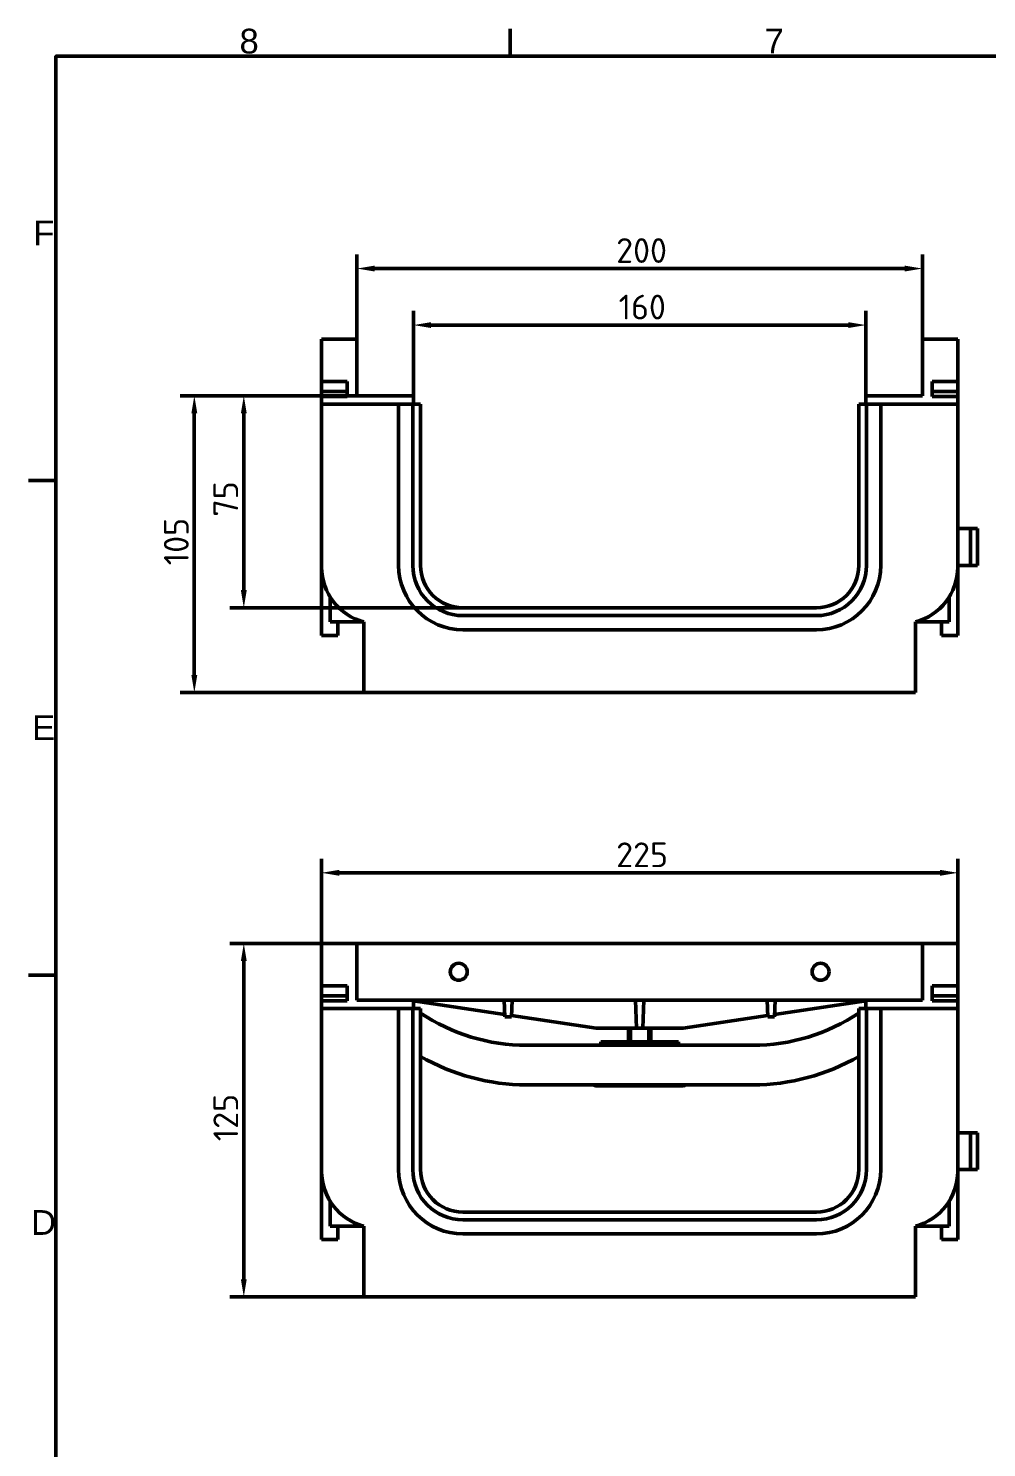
# Model space of a CAD drawing. Header units: millimetres. Extents: x 0 to 1485, y 0 to 1050.
# Drawn here: x 15 to 354, y 533 to 1035 of the extents above; entities that cross this region are included whole.
import ezdxf

# ---------------------------------------------------------------- set-up
doc = ezdxf.new("R2010")
doc.units = ezdxf.units.MM
doc.header["$LTSCALE"] = 2.5
doc.layers.get('0').update_dxf_attribs({"lineweight": 50})
doc.layers.get('Defpoints').update_dxf_attribs({"lineweight": 50})
for name, color, linetype, lineweight in [('Bemaßung (ISO)', 7, 'Continuous', 50), ('Rahmen_0', 7, 'Continuous', 50), ('Rahmen_2', 7, 'Continuous', 50), ('Sichtbar (ISO)', 7, 'Continuous', 50), ('Sichtbar schmal (ISO)', 7, 'Continuous', 50)]:
    doc.layers.add(name, color=color, linetype=linetype, lineweight=lineweight)
doc.styles.add('Aktuell-DINNach Layer', font='arial.ttf')
doc.styles.add('TXT 3_5', font='isocpeur.ttf')
doc.dimstyles.new('Anrin Standard (DIN)', dxfattribs={"dimscale": 2.5, "dimtxt": 3.5, "dimasz": 2.5, "dimexe": 2, "dimexo": 0, "dimgap": 0.8, "dimtad": 1, "dimrnd": 1e-08, "dimtxsty": 'TXT 3_5', "dimcen": 0.09, "dimdle": 10, "dimclrd": 256, "dimclre": 256, "dimclrt": 7, "dimadec": 0, "dimazin": 2, "dimtfac": 0.714286, "dimtmove": 0, "dimatfit": 3, "dimfxl": 1, "dimtolj": 1, "dimlwd": -1, "dimlwe": -1, "dimarcsym": 0})

# ---------------------------------------------------------------- blocks, each defined once
blk = doc.blocks.new('Ränder Standardrahmen')
at = {"layer": 'Rahmen_0'}
for p, q in [((74.25, 410), (74.25, 413.9)), ((10, 350), (6.1, 350)), ((10, 280), (6.1, 280))]:
    blk.add_line(p, q, dxfattribs=at)
at = {"layer": 'Rahmen_0', "flags": 128}
blk.add_lwpolyline([(10, 10), (10, 410), (584, 410), (584, 10), (10, 10)], dxfattribs=at)
at = {"layer": 'Rahmen_2', "char_height": 3.5, "attachment_point": 7, "style": 'Aktuell-DINNach Layer'}
for s, insert in [('8', (35.97, 410.34)), ('7', (110.26, 410.4)), ('F', (6.78, 383.25)), ('E', (6.62, 313.25)), ('D', (6.48, 243.25))]:
    blk.add_mtext(s, dxfattribs=dict(at, insert=insert))
blk = doc.blocks.new('*D16')
at = {"layer": 'Bemaßung (ISO)', "transparency": 16777216}
for p, q in [((118.94, 711.18), (118.94, 741.18)), ((343.94, 711.18), (343.94, 741.18)), ((125.19, 736.18), (337.69, 736.18))]:
    blk.add_line(p, q, dxfattribs=at)
for points in [[(125.19, 737.23), (125.19, 735.14), (118.94, 736.18)], [(337.69, 737.23), (337.69, 735.14), (343.94, 736.18)]]:
    blk.add_solid(points, dxfattribs=at)
at = {"layer": 'Defpoints', "color": 0, "transparency": 16777216}
for p in [(343.94, 736.18), (118.94, 711.18), (343.94, 711.18)]:
    blk.add_point(p, dxfattribs=at)
at = {"layer": 'Bemaßung (ISO)', "color": 7, "transparency": 16777216, "insert": (223.13, 746.93), "char_height": 8.75, "attachment_point": 1, "style": 'TXT 3_5'}
blk.add_mtext('\\A1;225', dxfattribs=at)
blk = doc.blocks.new('*D17')
at = {"layer": 'Bemaßung (ISO)', "transparency": 16777216}
for p, q in [((118.94, 711.18), (86.44, 711.18)), ((91.44, 704.93), (91.44, 592.43)), ((133.94, 586.18), (86.44, 586.18))]:
    blk.add_line(p, q, dxfattribs=at)
for points in [[(90.4, 704.93), (92.48, 704.93), (91.44, 711.18)], [(90.4, 592.43), (92.48, 592.43), (91.44, 586.18)]]:
    blk.add_solid(points, dxfattribs=at)
at = {"layer": 'Defpoints', "color": 0, "transparency": 16777216}
for p in [(118.94, 711.18), (91.44, 586.18), (133.94, 586.18)]:
    blk.add_point(p, dxfattribs=at)
at = {"layer": 'Bemaßung (ISO)', "color": 7, "transparency": 16777216, "insert": (80.69, 641.25), "char_height": 8.75, "attachment_point": 1, "rotation": 90, "style": 'TXT 3_5'}
blk.add_mtext('\\A1;125', dxfattribs=at)
blk = doc.blocks.new('*D18')
at = {"layer": 'Bemaßung (ISO)', "transparency": 16777216}
for p, q in [((131.44, 904.91), (86.44, 904.91)), ((91.44, 898.66), (91.44, 836.16)), ((168.94, 829.91), (86.44, 829.91))]:
    blk.add_line(p, q, dxfattribs=at)
for points in [[(90.4, 898.66), (92.48, 898.66), (91.44, 904.91)], [(90.4, 836.16), (92.48, 836.16), (91.44, 829.91)]]:
    blk.add_solid(points, dxfattribs=at)
at = {"layer": 'Defpoints', "color": 0, "transparency": 16777216}
for p in [(131.44, 904.91), (91.44, 829.91), (168.94, 829.91)]:
    blk.add_point(p, dxfattribs=at)
at = {"layer": 'Bemaßung (ISO)', "color": 7, "transparency": 16777216, "insert": (80.69, 862.16), "char_height": 8.75, "attachment_point": 1, "rotation": 90, "style": 'TXT 3_5'}
blk.add_mtext('\\A1;75', dxfattribs=at)
blk = doc.blocks.new('*D19')
at = {"layer": 'Bemaßung (ISO)', "transparency": 16777216}
for p, q in [((131.44, 904.91), (68.94, 904.91)), ((73.94, 806.16), (73.94, 898.66)), ((133.94, 799.91), (68.94, 799.91))]:
    blk.add_line(p, q, dxfattribs=at)
for points in [[(72.9, 898.66), (74.98, 898.66), (73.94, 904.91)], [(72.9, 806.16), (74.98, 806.16), (73.94, 799.91)]]:
    blk.add_solid(points, dxfattribs=at)
at = {"layer": 'Defpoints', "color": 0, "transparency": 16777216}
for p in [(73.94, 904.91), (131.44, 904.91), (133.94, 799.91)]:
    blk.add_point(p, dxfattribs=at)
at = {"layer": 'Bemaßung (ISO)', "color": 7, "transparency": 16777216, "insert": (63.19, 844.97), "char_height": 8.75, "attachment_point": 1, "rotation": 90, "style": 'TXT 3_5'}
blk.add_mtext('\\A1;105', dxfattribs=at)
blk = doc.blocks.new('*D20')
at = {"layer": 'Bemaßung (ISO)', "transparency": 16777216}
for p, q in [((151.44, 904.91), (151.44, 934.91)), ((311.44, 904.91), (311.44, 934.91)), ((157.69, 929.91), (305.19, 929.91))]:
    blk.add_line(p, q, dxfattribs=at)
for points in [[(157.69, 930.95), (157.69, 928.87), (151.44, 929.91)], [(305.19, 930.95), (305.19, 928.87), (311.44, 929.91)]]:
    blk.add_solid(points, dxfattribs=at)
at = {"layer": 'Defpoints', "color": 0, "transparency": 16777216}
for p in [(311.44, 929.91), (151.44, 904.91), (311.44, 904.91)]:
    blk.add_point(p, dxfattribs=at)
at = {"layer": 'Bemaßung (ISO)', "color": 7, "transparency": 16777216, "insert": (224, 940.66), "char_height": 8.75, "attachment_point": 1, "style": 'TXT 3_5'}
blk.add_mtext('\\A1;160', dxfattribs=at)
blk = doc.blocks.new('*D21')
at = {"layer": 'Bemaßung (ISO)', "transparency": 16777216}
for p, q in [((131.44, 924.91), (131.44, 954.91)), ((331.44, 924.91), (331.44, 954.91)), ((137.69, 949.91), (325.19, 949.91))]:
    blk.add_line(p, q, dxfattribs=at)
for points in [[(137.69, 950.95), (137.69, 948.87), (131.44, 949.91)], [(325.19, 950.95), (325.19, 948.87), (331.44, 949.91)]]:
    blk.add_solid(points, dxfattribs=at)
at = {"layer": 'Defpoints', "color": 0, "transparency": 16777216}
for p in [(331.44, 949.91), (131.44, 924.91), (331.44, 924.91)]:
    blk.add_point(p, dxfattribs=at)
at = {"layer": 'Bemaßung (ISO)', "color": 7, "transparency": 16777216, "insert": (223.13, 960.66), "char_height": 8.75, "attachment_point": 1, "style": 'TXT 3_5'}
blk.add_mtext('\\A1;200', dxfattribs=at)

msp = doc.modelspace()

# ---------------------------------------------------------------- linework, layer by layer
at = {"layer": 'Sichtbar (ISO)'}
for p, q in [((131.438, 924.907), (118.938, 924.907)), ((118.938, 924.907), (118.938, 909.907)), ((131.438, 904.907), (131.438, 924.907)), ((343.938, 924.907), (331.438, 924.907)), ((331.438, 924.907), (331.438, 904.907)), ((343.938, 909.907), (343.938, 924.907)), ((118.938, 909.907), (127.938, 909.907)), ((118.938, 906.407), (118.938, 909.907)), ((127.938, 909.907), (127.938, 904.657)), ((334.938, 904.657), (334.938, 909.907)), ((334.938, 909.907), (343.938, 909.907)), ((343.938, 909.907), (343.938, 906.407)), ((118.938, 906.407), (127.938, 906.407)), ((118.938, 904.657), (118.938, 906.407)), ((118.938, 904.657), (118.938, 901.907)), ((127.938, 904.657), (118.938, 904.657)), ((151.438, 904.907), (131.438, 904.907)), ((151.438, 901.907), (151.438, 904.907)), ((331.438, 904.907), (311.438, 904.907)), ((311.438, 904.907), (311.438, 901.907)), ((343.938, 906.407), (334.938, 906.407)), ((343.938, 904.657), (334.938, 904.657)), ((343.938, 906.407), (343.938, 904.657)), ((343.938, 901.907), (343.938, 904.657)), ((118.938, 901.907), (146.188, 901.907)), ((118.938, 844.272), (118.938, 901.907)), ((151.188, 901.907), (146.188, 901.907)), ((146.188, 901.907), (146.188, 844.907)), ((153.938, 901.907), (151.188, 901.907)), ((151.188, 901.907), (151.188, 844.907)), ((153.938, 901.907), (153.938, 844.907)), ((308.938, 901.907), (311.688, 901.907)), ((308.938, 844.907), (308.938, 901.907)), ((311.688, 901.907), (316.688, 901.907)), ((311.688, 844.907), (311.688, 901.907)), ((316.688, 901.907), (343.938, 901.907)), ((316.688, 844.907), (316.688, 901.907)), ((343.938, 844.272), (343.938, 901.907)), ((348.438, 857.907), (343.938, 857.907)), ((348.438, 844.907), (348.438, 857.907)), ((350.938, 857.907), (348.438, 857.907)), ((350.938, 857.907), (350.938, 844.907)), ((118.938, 844.272), (118.938, 820.157)), ((348.438, 844.907), (343.938, 844.907)), ((343.938, 844.272), (343.938, 820.157)), ((350.938, 844.907), (348.438, 844.907)), ((121.938, 824.907), (121.938, 833.736)), ((340.938, 833.736), (340.938, 824.907)), ((168.938, 829.907), (293.938, 829.907)), ((121.938, 824.907), (133.938, 824.907)), ((124.688, 820.157), (124.688, 824.907)), ((133.938, 824.907), (133.938, 799.907)), ((168.938, 827.157), (293.938, 827.157)), ((328.938, 799.907), (328.938, 824.907)), ((328.938, 824.907), (340.938, 824.907)), ((338.188, 820.157), (338.188, 824.907)), ((118.938, 820.157), (124.688, 820.157)), ((168.938, 822.157), (293.938, 822.157)), ((343.938, 820.157), (338.188, 820.157)), ((328.938, 799.907), (133.938, 799.907)), ((131.438, 711.185), (118.938, 711.185)), ((118.938, 711.185), (118.938, 696.185)), ((131.438, 691.185), (131.438, 711.185)), ((131.438, 711.185), (331.438, 711.185)), ((343.938, 711.185), (331.438, 711.185)), ((331.438, 711.185), (331.438, 691.185)), ((343.938, 696.185), (343.938, 711.185)), ((118.938, 696.185), (127.938, 696.185)), ((118.938, 692.685), (118.938, 696.185)), ((127.938, 696.185), (127.938, 690.935)), ((334.938, 690.935), (334.938, 696.185)), ((334.938, 696.185), (343.938, 696.185)), ((343.938, 696.185), (343.938, 692.685)), ((118.938, 692.685), (127.938, 692.685)), ((118.938, 690.935), (118.938, 692.685)), ((118.938, 690.935), (118.938, 688.185)), ((127.938, 690.935), (118.938, 690.935)), ((118.938, 688.185), (146.188, 688.185)), ((118.938, 630.549), (118.938, 688.185)), ((151.438, 691.185), (131.438, 691.185)), ((151.188, 688.185), (146.188, 688.185)), ((146.188, 688.185), (146.188, 631.185)), ((153.938, 688.185), (151.188, 688.185)), ((151.188, 688.185), (151.188, 631.185)), ((151.438, 688.185), (151.438, 691.185)), ((311.438, 691.185), (151.438, 691.185)), ((151.438, 690.886), (183.693, 686.072)), ((153.938, 688.185), (153.938, 631.185)), ((183.724, 685.185), (183.514, 691.185)), ((186.362, 691.185), (186.153, 685.185)), ((230.014, 691.185), (230.364, 681.185)), ((232.513, 681.185), (232.862, 691.185)), ((276.724, 685.185), (276.514, 691.185)), ((279.362, 691.185), (279.153, 685.185)), ((279.184, 686.072), (311.438, 690.886)), ((308.938, 688.185), (311.688, 688.185)), ((308.938, 631.185), (308.938, 688.185)), ((331.438, 691.185), (311.438, 691.185)), ((311.438, 691.185), (311.438, 688.185)), ((311.688, 688.185), (316.688, 688.185)), ((311.688, 631.185), (311.688, 688.185)), ((316.688, 688.185), (343.938, 688.185)), ((316.688, 631.185), (316.688, 688.185)), ((343.938, 692.685), (334.938, 692.685)), ((343.938, 690.935), (334.938, 690.935)), ((343.938, 692.685), (343.938, 690.935)), ((343.938, 688.185), (343.938, 690.935)), ((343.938, 630.549), (343.938, 688.185)), ((183.724, 685.185), (186.153, 685.185)), ((186.171, 685.702), (216.071, 681.239)), ((246.805, 681.239), (276.706, 685.702)), ((276.724, 685.185), (279.153, 685.185)), ((216.809, 681.185), (230.364, 681.185)), ((227.438, 681.185), (227.438, 676.375)), ((232.513, 681.185), (230.364, 681.185)), ((232.513, 681.185), (246.067, 681.185)), ((235.438, 681.185), (235.438, 676.375)), ((191.438, 675.185), (271.438, 675.185)), ((245.163, 676.375), (217.713, 676.375)), ((217.713, 675.185), (217.713, 676.375)), ((245.163, 675.185), (245.163, 676.375)), ((191.438, 661.185), (271.438, 661.185)), ((219.193, 660.835), (215.938, 660.835)), ((219.588, 660.835), (219.193, 660.835)), ((219.588, 660.835), (219.588, 661.185)), ((219.588, 660.835), (222.287, 660.835)), ((224.786, 660.835), (222.287, 660.835)), ((224.786, 660.835), (238.09, 660.835)), ((240.589, 660.835), (238.09, 660.835)), ((240.589, 660.835), (243.288, 660.835)), ((243.288, 660.835), (243.288, 661.185)), ((243.683, 660.835), (243.288, 660.835)), ((246.938, 660.835), (243.683, 660.835)), ((348.438, 644.185), (343.938, 644.185)), ((348.438, 631.185), (348.438, 644.185)), ((350.938, 644.185), (348.438, 644.185)), ((350.938, 644.185), (350.938, 631.185)), ((118.938, 630.549), (118.938, 606.435)), ((348.438, 631.185), (343.938, 631.185)), ((343.938, 630.549), (343.938, 606.435)), ((350.938, 631.185), (348.438, 631.185)), ((121.938, 611.185), (121.938, 620.014)), ((340.938, 620.014), (340.938, 611.185)), ((168.938, 616.185), (293.938, 616.185)), ((168.938, 613.435), (293.938, 613.435)), ((121.938, 611.185), (133.938, 611.185)), ((124.688, 606.435), (124.688, 611.185)), ((133.938, 611.185), (133.938, 586.185)), ((168.938, 608.435), (293.938, 608.435)), ((328.938, 586.185), (328.938, 611.185)), ((328.938, 611.185), (340.938, 611.185)), ((338.188, 606.435), (338.188, 611.185)), ((118.938, 606.435), (124.688, 606.435)), ((343.938, 606.435), (338.188, 606.435)), ((328.938, 586.185), (133.938, 586.185))]:
    msp.add_line(p, q, dxfattribs=at)
for centre in [(167.438, 701.185), (295.438, 701.185)]:
    msp.add_circle(centre, 3, dxfattribs=at)
for centre, radius, start, end in [((138.938, 844.272), 20, 180, 255.52249), ((168.938, 844.907), 22.75, 180, 270), ((168.938, 844.907), 17.75, 180, 270), ((168.938, 844.907), 15, 180, 270), ((293.938, 844.907), 22.75, 270, 0), ((293.938, 844.907), 17.75, 270, 0), ((293.938, 844.907), 15, 270, 0), ((323.938, 844.272), 20, 284.47751, 0), ((191.438, 742.534), 67.35, 233.56474, 233.80171), ((271.438, 742.534), 67.35, 306.19829, 306.43526), ((191.438, 742.534), 67.35, 236.1656, 270), ((271.438, 742.534), 67.35, 270, 303.8344), ((216.809, 686.185), 5, 261.51106, 270), ((246.067, 686.185), 5, 270, 278.48894), ((191.438, 736.185), 75, 240, 270), ((271.438, 736.185), 75, 270, 300), ((215.938, 661.835), 1, 220.5416, 270), ((246.938, 661.835), 1, 270, 319.4584), ((138.938, 630.549), 20, 180, 255.52249), ((168.938, 631.185), 22.75, 180, 270), ((168.938, 631.185), 17.75, 180, 270), ((168.938, 631.185), 15, 180, 270), ((293.938, 631.185), 22.75, 270, 0), ((293.938, 631.185), 17.75, 270, 0), ((293.938, 631.185), 15, 270, 0), ((323.938, 630.549), 20, 284.47751, 0)]:
    msp.add_arc(centre, radius, start, end, dxfattribs=at)
for centre, ratio, start_param, end_param in [((219.193, 661.835), 0.789992, 5.4199734, 6.2831853), ((222.287, 661.835), 0.5903911, 5.4199734, 6.2831853), ((240.589, 661.835), 0.5903911, 0, 0.8632119), ((243.683, 661.835), 0.789992, 0, 0.8632119)]:
    msp.add_ellipse(centre, major_axis=(0, -1), ratio=ratio, start_param=start_param, end_param=end_param, dxfattribs=at)
at = {"layer": 'Sichtbar schmal (ISO)'}
for p, q in [((228.182, 681.185), (228.182, 676.375)), ((234.694, 676.375), (234.694, 681.185)), ((224.786, 661.185), (224.786, 660.835)), ((238.09, 660.835), (238.09, 661.185))]:
    msp.add_line(p, q, dxfattribs=at)
for centre, start_param, end_param in [((224.786, 661.835), 5.4199734, 6.2831853), ((238.09, 661.835), 0, 0.8632119)]:
    msp.add_ellipse(centre, major_axis=(0, -1), ratio=0.4291656, start_param=start_param, end_param=end_param, dxfattribs=at)

# ---------------------------------------------------------------- block references
at = {"xscale": 2.5, "yscale": 2.5, "zscale": 2.5}
msp.add_blockref('Ränder Standardrahmen', (0, 0), dxfattribs=at)

# ---------------------------------------------------------------- dimensions: what is measured, and where the dimension line sits
at = {"layer": 'Bemaßung (ISO)'}
dim = msp.add_linear_dim(base=(331.438, 949.907), p1=(131.438, 924.907), p2=(331.438, 924.907), dimstyle='Anrin Standard (DIN)', override={"dimgap": 0.8, "dimdec": 2, "dimtol": 0, "dimlim": 0, "dimtp": 0, "dimtm": 0, "dimtdec": 2, "dimtofl": 0, "dimatfit": 1}, dxfattribs=at)
dim.commit()
dim.dimension.update_dxf_attribs({"geometry": '*D21', "text_midpoint": (231.438, 949.907), "dimtype": 160})
for base, p1, p2, angle, picture, middle in [((311.438, 929.907), (151.438, 904.907), (311.438, 904.907), 180, '*D20', (231.438, 929.907)), ((73.938, 904.907), (133.938, 799.907), (131.438, 904.907), 90, '*D19', (73.938, 852.407)), ((91.438, 829.907), (131.438, 904.907), (168.938, 829.907), 90, '*D18', (91.438, 867.407)), ((343.938, 736.185), (118.938, 711.185), (343.938, 711.185), 180, '*D16', (231.438, 736.185)), ((91.438, 586.185), (118.938, 711.185), (133.938, 586.185), 90, '*D17', (91.438, 648.685))]:
    dim = msp.add_linear_dim(base=base, p1=p1, p2=p2, angle=angle, dimstyle='Anrin Standard (DIN)', override={"dimgap": 0.8, "dimdec": 2, "dimtol": 0, "dimlim": 0, "dimtp": 0, "dimtm": 0, "dimtdec": 2, "dimtofl": 0, "dimatfit": 1}, dxfattribs=at)
    dim.commit()
    dim.dimension.update_dxf_attribs({"geometry": picture, "text_midpoint": middle, "dimtype": 160})

doc.saveas('drawing.dxf')
